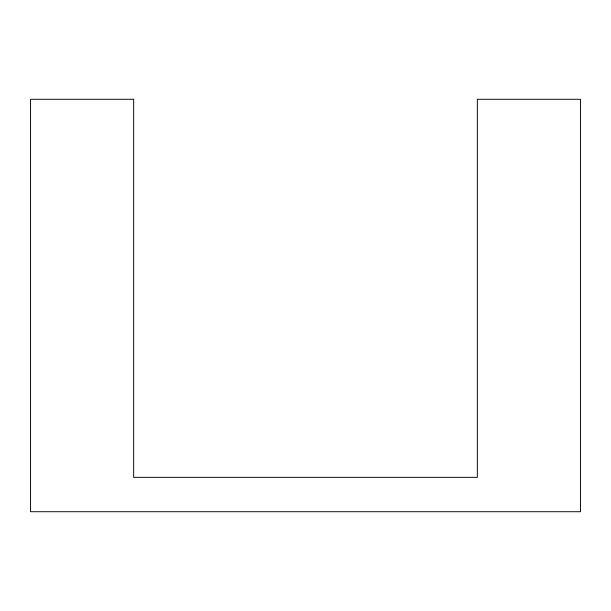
<?xml version="1.0" encoding="UTF-8"?>
<svg xmlns="http://www.w3.org/2000/svg" width="611" height="611" viewBox="0 0 611 611"><rect width="100%" height="100%" fill="white"/><g stroke="black" fill="none" stroke-linecap="round" stroke-linejoin="round"><path stroke-width="0.92" d="M133.656 99.288L30.55 99.288L30.55 511.713L580.45 511.713L580.45 99.288L477.344 99.288L477.344 477.344L133.656 477.344L133.656 99.288"/></g></svg>
